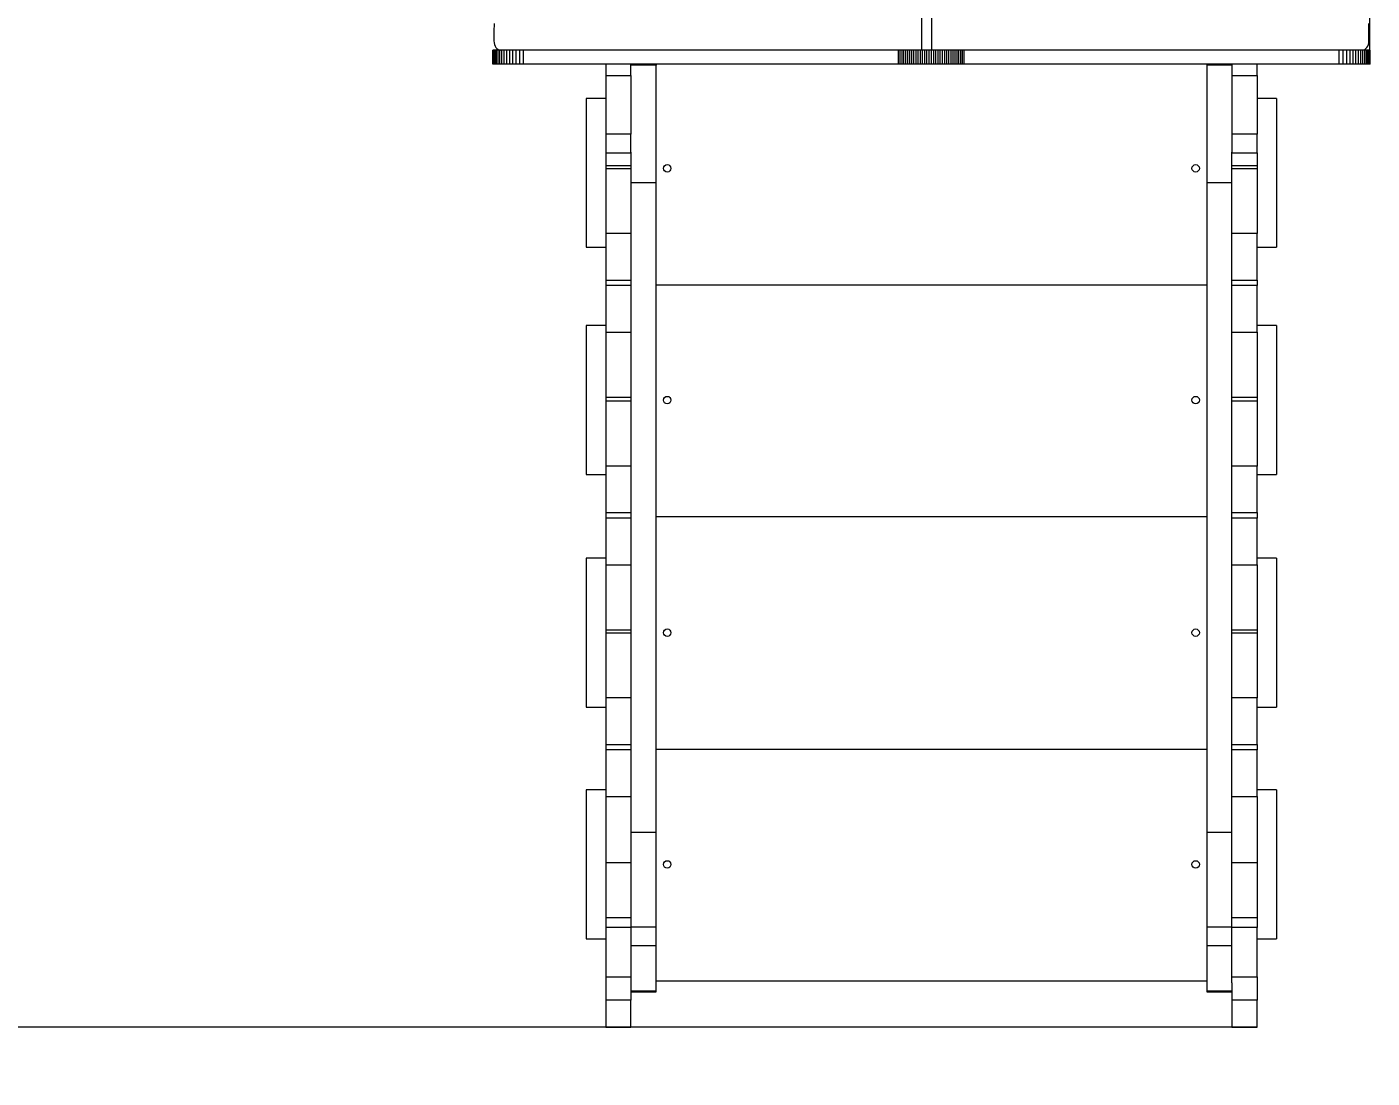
# Model space of a CAD drawing. Header units: millimetres. Extents: x -5960 to 5379, y -4374 to 3849.
# Drawn here: x -1389 to 57, y -1728 to -598 of the extents above; entities that cross this region are included whole.
import ezdxf

# ---------------------------------------------------------------- set-up
doc = ezdxf.new("R2010")
doc.units = ezdxf.units.MM
doc.layers.add('DiKom', color=7, linetype='Continuous', lineweight=0)
for name, color, linetype in [('DIKOM_ОБЪЕКТ', 7, 'Continuous'), ('DIKOM_РАЗМЕР_ЗОНА', 7, 'Continuous'), ('DIKOM_РАЗМЕР_ОБЪЕКТА', 7, 'Continuous')]:
    doc.layers.add(name, color=color, linetype=linetype)
doc.styles.add('style1', font='arial.ttf', dxfattribs={"width": 0.8})
doc.dimstyles.new('1-50', dxfattribs={"dimtxt": 300, "dimasz": 200, "dimexe": 100, "dimexo": 0, "dimgap": 100, "dimtad": 1, "dimtxsty": 'style1', "dimcen": 200, "dimclrd": 7, "dimclre": 7, "dimclrt": 7, "dimadec": 1, "dimazin": 2, "dimtfac": 1, "dimtmove": 0, "dimatfit": 2, "dimfxl": 0, "dimlwd": 25, "dimlwe": 18, "dimarcsym": 0})

# ---------------------------------------------------------------- blocks, each defined once
blk = doc.blocks.new('*D9')
at = {"layer": 'Defpoints', "color": 0, "transparency": 16777216}
for p in [(1597.3, 2348.9), (-3820.9, -1673.2), (-66.5, -1673.2)]:
    blk.add_point(p, dxfattribs=at)
at = {"layer": 'DiKom', "color": 7, "lineweight": 18, "transparency": 16777216}
for p, q in [((1597.3, 2348.9), (-3920.9, 2348.9)), ((-66.5, -1673.2), (-3920.9, -1673.2))]:
    blk.add_line(p, q, dxfattribs=at)
at = {"layer": 'DiKom', "color": 7, "lineweight": 25, "transparency": 16777216}
blk.add_line((-3820.9, 2148.9), (-3820.9, -1473.2), dxfattribs=at)
at = {"layer": 'DiKom', "color": 7, "transparency": 16777216}
for points in [[(-3854.2, 2148.9), (-3787.5, 2148.9), (-3820.9, 2348.9)], [(-3854.2, -1473.2), (-3787.5, -1473.2), (-3820.9, -1673.2)]]:
    blk.add_solid(points, dxfattribs=at)
at = {"layer": 'DiKom', "color": 7, "transparency": 16777216, "insert": (-4074, 240.9), "char_height": 300, "attachment_point": 5, "rotation": 90, "style": 'style1'}
blk.add_mtext('4050', dxfattribs=at)
blk = doc.blocks.new('*D10')
at = {"layer": 'Defpoints', "color": 0, "transparency": 16777216}
for p in [(3878.6, 405.1), (-2876.9, -459.7), (3878.6, -2693.7)]:
    blk.add_point(p, dxfattribs=at)
at = {"layer": 'DIKOM_РАЗМЕР_ОБЪЕКТА', "color": 7, "lineweight": 18, "transparency": 16777216}
for p, q in [((3878.6, 405.1), (3878.6, -2793.7)), ((-2876.9, -459.7), (-2876.9, -2793.7))]:
    blk.add_line(p, q, dxfattribs=at)
at = {"layer": 'DIKOM_РАЗМЕР_ОБЪЕКТА', "color": 7, "lineweight": 25, "transparency": 16777216}
blk.add_line((-2676.9, -2693.7), (3678.6, -2693.7), dxfattribs=at)
at = {"layer": 'DIKOM_РАЗМЕР_ОБЪЕКТА', "color": 7, "transparency": 16777216}
for points in [[(-2676.9, -2660.3), (-2676.9, -2727), (-2876.9, -2693.7)], [(3678.6, -2660.3), (3678.6, -2727), (3878.6, -2693.7)]]:
    blk.add_solid(points, dxfattribs=at)
at = {"layer": 'DIKOM_РАЗМЕР_ОБЪЕКТА', "color": 7, "transparency": 16777216, "insert": (-143, -2440.5), "char_height": 300, "attachment_point": 5, "style": 'style1'}
blk.add_mtext('6750', dxfattribs=at)
blk = doc.blocks.new('*D11')
at = {"layer": 'Defpoints', "color": 0, "transparency": 16777216}
for p in [(5378.6, -306), (-4876.9, -735), (5378.6, -4273.6)]:
    blk.add_point(p, dxfattribs=at)
at = {"layer": 'DIKOM_РАЗМЕР_ЗОНА', "color": 7, "lineweight": 18, "transparency": 16777216}
for p, q in [((5378.6, -306), (5378.6, -4373.6)), ((-4876.9, -735), (-4876.9, -4373.6))]:
    blk.add_line(p, q, dxfattribs=at)
at = {"layer": 'DIKOM_РАЗМЕР_ЗОНА', "color": 7, "lineweight": 25, "transparency": 16777216}
blk.add_line((-4676.9, -4273.6), (5178.6, -4273.6), dxfattribs=at)
at = {"layer": 'DIKOM_РАЗМЕР_ЗОНА', "color": 7, "transparency": 16777216}
for points in [[(-4676.9, -4240.2), (-4676.9, -4306.9), (-4876.9, -4273.6)], [(5178.6, -4240.2), (5178.6, -4306.9), (5378.6, -4273.6)]]:
    blk.add_solid(points, dxfattribs=at)
at = {"layer": 'DIKOM_РАЗМЕР_ЗОНА', "color": 7, "transparency": 16777216, "insert": (-171.5, -4020.4), "char_height": 300, "attachment_point": 5, "style": 'style1'}
blk.add_mtext('10250', dxfattribs=at)
blk = doc.blocks.new('*D12')
at = {"layer": 'Defpoints', "color": 0, "transparency": 16777216}
for p in [(1922, 3848.9), (-5510.2, -3173.2), (433.5, -3173.2)]:
    blk.add_point(p, dxfattribs=at)
at = {"layer": 'DIKOM_РАЗМЕР_ЗОНА', "color": 7, "lineweight": 18, "transparency": 16777216}
for p, q in [((1922, 3848.9), (-5610.2, 3848.9)), ((433.5, -3173.2), (-5610.2, -3173.2))]:
    blk.add_line(p, q, dxfattribs=at)
at = {"layer": 'DIKOM_РАЗМЕР_ЗОНА', "color": 7, "lineweight": 25, "transparency": 16777216}
blk.add_line((-5510.2, 3648.9), (-5510.2, -2973.2), dxfattribs=at)
at = {"layer": 'DIKOM_РАЗМЕР_ЗОНА', "color": 7, "transparency": 16777216}
for points in [[(-5543.5, 3648.9), (-5476.9, 3648.9), (-5510.2, 3848.9)], [(-5543.5, -2973.2), (-5476.9, -2973.2), (-5510.2, -3173.2)]]:
    blk.add_solid(points, dxfattribs=at)
at = {"layer": 'DIKOM_РАЗМЕР_ЗОНА', "color": 7, "transparency": 16777216, "insert": (-5763.4, 142.4), "char_height": 300, "attachment_point": 5, "rotation": 90, "style": 'style1'}
blk.add_mtext('7050', dxfattribs=at)

msp = doc.modelspace()

# ---------------------------------------------------------------- linework, layer by layer
at = {"layer": 'DIKOM_ОБЪЕКТ', "color": 7, "linetype": 'Continuous', "lineweight": 15}
for p, q in [((-427.115, -173.222), (-427.115, -623.222)), ((-416.509, -173.222), (-416.509, -623.222)), ((54.491, -573.222), (54.491, -623.222)), ((-886.735, -603.222), (-886.735, -613.222)), ((53.717, -613.222), (53.717, -603.222)), ((-887.958, -638.222), (-887.958, -623.222)), ((-887.78, -623.222), (-887.958, -623.222)), ((-887.78, -638.222), (-887.78, -623.222)), ((-887.294, -623.222), (-887.78, -623.222)), ((-887.294, -638.222), (-887.294, -623.222)), ((-886.505, -623.222), (-887.294, -623.222)), ((-886.505, -638.222), (-886.505, -623.222)), ((-885.416, -623.222), (-886.505, -623.222)), ((-885.416, -638.222), (-885.416, -623.222)), ((-884.032, -623.222), (-885.416, -623.222)), ((-884.032, -638.222), (-884.032, -623.222)), ((-882.357, -623.222), (-884.032, -623.222)), ((-882.357, -638.222), (-882.357, -623.222)), ((-880.396, -623.222), (-882.357, -623.222)), ((-880.396, -638.222), (-880.396, -623.222)), ((-878.152, -623.222), (-880.396, -623.222)), ((-878.152, -638.222), (-878.152, -623.222)), ((-875.631, -623.222), (-878.152, -623.222)), ((-875.631, -638.222), (-875.631, -623.222)), ((-872.837, -623.222), (-875.631, -623.222)), ((-872.837, -638.222), (-872.837, -623.222)), ((-869.773, -623.222), (-872.837, -623.222)), ((-869.773, -638.222), (-869.773, -623.222)), ((-866.445, -623.222), (-869.773, -623.222)), ((-866.445, -638.222), (-866.445, -623.222)), ((-862.856, -623.222), (-866.445, -623.222)), ((-862.856, -638.222), (-862.856, -623.222)), ((-859.011, -623.222), (-862.856, -623.222)), ((-859.011, -638.222), (-859.011, -623.222)), ((-854.915, -623.222), (-859.011, -623.222)), ((-854.915, -638.222), (-854.915, -623.222)), ((-451.864, -623.222), (-854.915, -623.222)), ((-451.864, -638.222), (-451.864, -623.222)), ((-450, -623.222), (-451.864, -623.222)), ((-450, -638.222), (-450, -623.222)), ((-448.069, -623.222), (-450, -623.222)), ((-448.069, -638.222), (-448.069, -623.222)), ((-446.076, -623.222), (-448.069, -623.222)), ((-446.076, -638.222), (-446.076, -623.222)), ((-444.025, -623.222), (-446.076, -623.222)), ((-444.025, -638.222), (-444.025, -623.222)), ((-441.92, -623.222), (-444.025, -623.222)), ((-441.92, -638.222), (-441.92, -623.222)), ((-439.766, -623.222), (-441.92, -623.222)), ((-439.766, -638.222), (-439.766, -623.222)), ((-437.567, -623.222), (-439.766, -623.222)), ((-437.567, -638.222), (-437.567, -623.222)), ((-435.329, -623.222), (-437.567, -623.222)), ((-435.329, -638.222), (-435.329, -623.222)), ((-433.054, -623.222), (-435.329, -623.222)), ((-433.054, -638.222), (-433.054, -623.222)), ((-430.749, -623.222), (-433.054, -623.222)), ((-430.749, -638.222), (-430.749, -623.222)), ((-428.416, -623.222), (-430.749, -623.222)), ((-428.416, -638.222), (-428.416, -623.222)), ((-426.062, -623.222), (-428.416, -623.222)), ((-426.062, -638.222), (-426.062, -623.222)), ((-423.689, -623.222), (-426.062, -623.222)), ((-423.689, -638.222), (-423.689, -623.222)), ((-421.303, -623.222), (-423.689, -623.222)), ((-421.303, -638.222), (-421.303, -623.222)), ((-418.908, -623.222), (-421.303, -623.222)), ((-418.908, -638.222), (-418.908, -623.222)), ((-416.509, -623.222), (-418.908, -623.222)), ((-416.509, -638.222), (-416.509, -623.222)), ((-414.109, -623.222), (-416.509, -623.222)), ((-414.109, -638.222), (-414.109, -623.222)), ((-411.714, -623.222), (-414.109, -623.222)), ((-411.714, -638.222), (-411.714, -623.222)), ((-409.328, -623.222), (-411.714, -623.222)), ((-409.328, -638.222), (-409.328, -623.222)), ((-406.956, -623.222), (-409.328, -623.222)), ((-406.956, -638.222), (-406.956, -623.222)), ((-404.601, -623.222), (-406.956, -623.222)), ((-404.601, -638.222), (-404.601, -623.222)), ((-402.269, -623.222), (-404.601, -623.222)), ((-402.269, -638.222), (-402.269, -623.222)), ((-399.963, -623.222), (-402.269, -623.222)), ((-399.963, -638.222), (-399.963, -623.222)), ((-397.689, -623.222), (-399.963, -623.222)), ((-397.689, -638.222), (-397.689, -623.222)), ((-395.45, -623.222), (-397.689, -623.222)), ((-395.45, -638.222), (-395.45, -623.222)), ((-393.251, -623.222), (-395.45, -623.222)), ((-393.251, -638.222), (-393.251, -623.222)), ((-391.097, -623.222), (-393.251, -623.222)), ((-391.097, -638.222), (-391.097, -623.222)), ((-388.993, -623.222), (-391.097, -623.222)), ((-388.993, -638.222), (-388.993, -623.222)), ((-386.941, -623.222), (-388.993, -623.222)), ((-386.941, -638.222), (-386.941, -623.222)), ((-384.948, -623.222), (-386.941, -623.222)), ((-384.948, -638.222), (-384.948, -623.222)), ((-383.017, -623.222), (-384.948, -623.222)), ((-383.017, -638.222), (-383.017, -623.222)), ((-381.153, -623.222), (-383.017, -623.222)), ((-381.153, -638.222), (-381.153, -623.222)), ((21.897, -623.222), (-381.153, -623.222)), ((21.897, -638.222), (21.897, -623.222)), ((25.994, -623.222), (21.897, -623.222)), ((25.994, -638.222), (25.994, -623.222)), ((29.839, -623.222), (25.994, -623.222)), ((29.839, -638.222), (29.839, -623.222)), ((33.428, -623.222), (29.839, -623.222)), ((33.428, -638.222), (33.428, -623.222)), ((36.756, -623.222), (33.428, -623.222)), ((36.756, -638.222), (36.756, -623.222)), ((39.819, -623.222), (36.756, -623.222)), ((39.819, -638.222), (39.819, -623.222)), ((42.614, -623.222), (39.819, -623.222)), ((42.614, -638.222), (42.614, -623.222)), ((45.135, -623.222), (42.614, -623.222)), ((45.135, -638.222), (45.135, -623.222)), ((47.378, -623.222), (45.135, -623.222)), ((47.378, -638.222), (47.378, -623.222)), ((49.339, -623.222), (47.378, -623.222)), ((49.339, -638.222), (49.339, -623.222)), ((51.014, -623.222), (49.339, -623.222)), ((51.014, -638.222), (51.014, -623.222)), ((52.398, -623.222), (51.014, -623.222)), ((52.398, -638.222), (52.398, -623.222)), ((53.487, -623.222), (52.398, -623.222)), ((53.487, -638.222), (53.487, -623.222)), ((54.277, -623.222), (53.487, -623.222)), ((54.277, -638.222), (54.277, -623.222)), ((54.763, -623.222), (54.277, -623.222)), ((54.763, -638.222), (54.763, -623.222)), ((54.941, -623.222), (54.763, -623.222)), ((54.941, -638.222), (54.941, -623.222)), ((-887.78, -638.222), (-887.958, -638.222)), ((-887.294, -638.222), (-887.78, -638.222)), ((-886.505, -638.222), (-887.294, -638.222)), ((-885.416, -638.222), (-886.505, -638.222)), ((-884.032, -638.222), (-885.416, -638.222)), ((-882.357, -638.222), (-884.032, -638.222)), ((-880.396, -638.222), (-882.357, -638.222)), ((-878.152, -638.222), (-880.396, -638.222)), ((-875.631, -638.222), (-878.152, -638.222)), ((-872.837, -638.222), (-875.631, -638.222)), ((-869.773, -638.222), (-872.837, -638.222)), ((-866.445, -638.222), (-869.773, -638.222)), ((-862.856, -638.222), (-866.445, -638.222)), ((-859.011, -638.222), (-862.856, -638.222)), ((-854.915, -638.222), (-859.011, -638.222)), ((-451.864, -638.222), (-854.915, -638.222)), ((-766.509, -638.222), (-766.509, -650.4)), ((-766.509, -650.4), (-739.509, -650.4)), ((-766.509, -650.4), (-766.509, -713.504)), ((-739.509, -650.4), (-739.509, -638.222)), ((-712.509, -639.242), (-739.509, -639.242)), ((-739.509, -650.4), (-739.509, -713.504)), ((-712.509, -638.222), (-712.509, -639.242)), ((-712.509, -765.767), (-712.509, -639.242)), ((-606.296, -638.322), (-606.296, -638.222)), ((-606.281, -638.322), (-606.296, -638.322)), ((-606.281, -638.322), (-606.281, -638.222)), ((-606.236, -638.322), (-606.281, -638.322)), ((-606.236, -638.322), (-606.236, -638.222)), ((-606.161, -638.322), (-606.236, -638.322)), ((-606.161, -638.322), (-606.161, -638.222)), ((-606.055, -638.322), (-606.161, -638.322)), ((-606.055, -638.322), (-606.055, -638.222)), ((-605.918, -638.322), (-606.055, -638.322)), ((-605.918, -638.322), (-605.918, -638.222)), ((-605.751, -638.322), (-605.918, -638.322)), ((-605.751, -638.322), (-605.751, -638.222)), ((-605.553, -638.322), (-605.751, -638.322)), ((-605.553, -638.322), (-605.553, -638.222)), ((-605.325, -638.322), (-605.553, -638.322)), ((-605.325, -638.322), (-605.325, -638.222)), ((-605.068, -638.322), (-605.325, -638.322)), ((-605.068, -638.322), (-605.068, -638.222)), ((-604.78, -638.322), (-605.068, -638.322)), ((-604.78, -638.322), (-604.78, -638.222)), ((-604.463, -638.322), (-604.78, -638.322)), ((-604.463, -638.322), (-604.463, -638.222)), ((-604.115, -638.322), (-604.463, -638.322)), ((-604.115, -638.322), (-604.115, -638.222)), ((-603.738, -638.322), (-604.115, -638.322)), ((-603.738, -638.322), (-603.738, -638.222)), ((-603.331, -638.322), (-603.738, -638.322)), ((-603.331, -638.322), (-603.331, -638.222)), ((-602.895, -638.322), (-603.331, -638.322)), ((-602.895, -638.322), (-602.895, -638.222)), ((-602.429, -638.322), (-602.895, -638.322)), ((-602.429, -638.322), (-602.429, -638.222)), ((-601.934, -638.322), (-602.429, -638.322)), ((-601.934, -638.322), (-601.934, -638.222)), ((-601.41, -638.322), (-601.934, -638.322)), ((-601.41, -638.322), (-601.41, -638.222)), ((-600.857, -638.322), (-601.41, -638.322)), ((-600.857, -638.322), (-600.857, -638.222)), ((-600.275, -638.322), (-600.857, -638.322)), ((-600.275, -638.322), (-600.275, -638.222)), ((-599.663, -638.322), (-600.275, -638.322)), ((-599.663, -638.322), (-599.663, -638.222)), ((-599.024, -638.322), (-599.663, -638.322)), ((-599.024, -638.322), (-599.024, -638.222)), ((-598.355, -638.322), (-599.024, -638.322)), ((-598.355, -638.322), (-598.355, -638.222)), ((-596.932, -638.322), (-598.355, -638.322)), ((-596.932, -638.322), (-596.932, -638.222)), ((-595.395, -638.322), (-596.932, -638.322)), ((-595.395, -638.322), (-595.395, -638.222)), ((-593.745, -638.322), (-595.395, -638.322)), ((-593.745, -638.322), (-593.745, -638.222)), ((-591.983, -638.322), (-593.745, -638.322)), ((-591.983, -638.322), (-591.983, -638.222)), ((-590.11, -638.322), (-591.983, -638.322)), ((-590.11, -638.322), (-590.11, -638.222)), ((-588.126, -638.322), (-590.11, -638.322)), ((-588.126, -638.322), (-588.126, -638.222)), ((-586.033, -638.322), (-588.126, -638.322)), ((-586.033, -638.322), (-586.033, -638.222)), ((-583.831, -638.322), (-586.033, -638.322)), ((-583.831, -638.322), (-583.831, -638.222)), ((-499.998, -638.322), (-583.831, -638.322)), ((-499.998, -638.322), (-499.998, -638.222)), ((-499.136, -638.322), (-499.998, -638.322)), ((-499.136, -638.322), (-499.136, -638.222)), ((-498.265, -638.322), (-499.136, -638.322)), ((-498.265, -638.322), (-498.265, -638.222)), ((-496.502, -638.322), (-498.265, -638.322)), ((-496.502, -638.322), (-496.502, -638.222)), ((-494.724, -638.322), (-496.502, -638.322)), ((-494.724, -638.322), (-494.724, -638.222)), ((-492.942, -638.322), (-494.724, -638.322)), ((-492.942, -638.322), (-492.942, -638.222)), ((-491.169, -638.322), (-492.942, -638.322)), ((-491.169, -638.322), (-491.169, -638.222)), ((-489.416, -638.322), (-491.169, -638.322)), ((-489.416, -638.322), (-489.416, -638.222)), ((-487.695, -638.322), (-489.416, -638.322)), ((-487.695, -638.322), (-487.695, -638.222)), ((-486.02, -638.322), (-487.695, -638.322)), ((-486.02, -638.322), (-486.02, -638.222)), ((-484.403, -638.322), (-486.02, -638.322)), ((-484.403, -638.322), (-484.403, -638.222)), ((-482.855, -638.322), (-484.403, -638.322)), ((-482.855, -638.322), (-482.855, -638.222)), ((-481.389, -638.322), (-482.855, -638.322)), ((-481.389, -638.322), (-481.389, -638.222)), ((-480.017, -638.322), (-481.389, -638.322)), ((-480.017, -638.322), (-480.017, -638.222)), ((-478.751, -638.322), (-480.017, -638.322)), ((-478.751, -638.322), (-478.751, -638.222)), ((-477.605, -638.322), (-478.751, -638.322)), ((-477.605, -638.322), (-477.605, -638.222)), ((-476.589, -638.322), (-477.605, -638.322)), ((-476.589, -638.322), (-476.589, -638.222)), ((-476.134, -638.322), (-476.589, -638.322)), ((-476.134, -638.322), (-476.134, -638.222)), ((-475.716, -638.322), (-476.134, -638.322)), ((-475.716, -638.322), (-475.716, -638.222)), ((-436.773, -638.322), (-475.716, -638.322)), ((-450, -638.222), (-451.864, -638.222)), ((-448.069, -638.222), (-450, -638.222)), ((-446.076, -638.222), (-448.069, -638.222)), ((-444.025, -638.222), (-446.076, -638.222)), ((-441.92, -638.222), (-444.025, -638.222)), ((-439.766, -638.222), (-441.92, -638.222)), ((-437.567, -638.222), (-439.766, -638.222)), ((-435.329, -638.222), (-437.567, -638.222)), ((-436.773, -638.322), (-436.773, -638.222)), ((-435.705, -638.322), (-436.773, -638.322)), ((-435.705, -638.322), (-435.705, -638.222)), ((-434.598, -638.322), (-435.705, -638.322)), ((-433.054, -638.222), (-435.329, -638.222)), ((-434.598, -638.322), (-434.598, -638.222)), ((-433.455, -638.322), (-434.598, -638.322)), ((-433.455, -638.322), (-433.455, -638.222)), ((-432.28, -638.322), (-433.455, -638.322)), ((-430.749, -638.222), (-433.054, -638.222)), ((-432.28, -638.322), (-432.28, -638.222)), ((-431.073, -638.322), (-432.28, -638.322)), ((-431.073, -638.322), (-431.073, -638.222)), ((-429.839, -638.322), (-431.073, -638.322)), ((-428.416, -638.222), (-430.749, -638.222)), ((-429.839, -638.322), (-429.839, -638.222)), ((-428.579, -638.322), (-429.839, -638.322)), ((-428.579, -638.322), (-428.579, -638.222)), ((-427.295, -638.322), (-428.579, -638.322)), ((-426.062, -638.222), (-428.416, -638.222)), ((-427.295, -638.322), (-427.295, -638.222)), ((-426.646, -638.322), (-427.295, -638.322)), ((-426.646, -638.322), (-426.646, -638.222)), ((-425.992, -638.322), (-426.646, -638.322)), ((-423.689, -638.222), (-426.062, -638.222)), ((-425.992, -638.322), (-425.992, -638.222)), ((-425.334, -638.322), (-425.992, -638.322)), ((-425.334, -638.322), (-425.334, -638.222)), ((-424.67, -638.322), (-425.334, -638.322)), ((-424.67, -638.322), (-424.67, -638.222)), ((-424.004, -638.322), (-424.67, -638.322)), ((-424.004, -638.322), (-424.004, -638.222)), ((-423.334, -638.322), (-424.004, -638.322)), ((-421.303, -638.222), (-423.689, -638.222)), ((-423.334, -638.322), (-423.334, -638.222)), ((-422.66, -638.322), (-423.334, -638.322)), ((-422.66, -638.322), (-422.66, -638.222)), ((-421.984, -638.322), (-422.66, -638.322)), ((-421.984, -638.322), (-421.984, -638.222)), ((-421.305, -638.322), (-421.984, -638.322)), ((-421.305, -638.322), (-421.305, -638.222)), ((-420.624, -638.322), (-421.305, -638.322)), ((-418.908, -638.222), (-421.303, -638.222)), ((-420.624, -638.322), (-420.624, -638.222)), ((-419.942, -638.322), (-420.624, -638.322)), ((-419.942, -638.322), (-419.942, -638.222)), ((-419.257, -638.322), (-419.942, -638.322)), ((-419.257, -638.322), (-419.257, -638.222)), ((-418.571, -638.322), (-419.257, -638.322)), ((-416.509, -638.222), (-418.908, -638.222)), ((-418.571, -638.322), (-418.571, -638.222)), ((-417.884, -638.322), (-418.571, -638.322)), ((-417.884, -638.322), (-417.884, -638.222)), ((-417.197, -638.322), (-417.884, -638.322)), ((-417.197, -638.322), (-417.197, -638.222)), ((-416.509, -638.322), (-417.197, -638.322)), ((-414.109, -638.222), (-416.509, -638.222)), ((-416.509, -638.322), (-416.509, -638.222)), ((-415.822, -638.322), (-416.509, -638.322)), ((-415.822, -638.322), (-415.822, -638.222)), ((-415.134, -638.322), (-415.822, -638.322)), ((-415.134, -638.322), (-415.134, -638.222)), ((-414.447, -638.322), (-415.134, -638.322)), ((-414.447, -638.322), (-414.447, -638.222)), ((-413.761, -638.322), (-414.447, -638.322)), ((-411.714, -638.222), (-414.109, -638.222)), ((-413.761, -638.322), (-413.761, -638.222)), ((-413.077, -638.322), (-413.761, -638.322)), ((-413.077, -638.322), (-413.077, -638.222)), ((-412.394, -638.322), (-413.077, -638.322)), ((-412.394, -638.322), (-412.394, -638.222)), ((-411.713, -638.322), (-412.394, -638.322)), ((-409.328, -638.222), (-411.714, -638.222)), ((-411.713, -638.322), (-411.713, -638.222)), ((-411.034, -638.322), (-411.713, -638.322)), ((-411.034, -638.322), (-411.034, -638.222)), ((-410.358, -638.322), (-411.034, -638.322)), ((-410.358, -638.322), (-410.358, -638.222)), ((-409.684, -638.322), (-410.358, -638.322)), ((-409.684, -638.322), (-409.684, -638.222)), ((-409.014, -638.322), (-409.684, -638.322)), ((-406.956, -638.222), (-409.328, -638.222)), ((-409.014, -638.322), (-409.014, -638.222)), ((-408.348, -638.322), (-409.014, -638.322)), ((-408.348, -638.322), (-408.348, -638.222)), ((-407.685, -638.322), (-408.348, -638.322)), ((-407.685, -638.322), (-407.685, -638.222)), ((-407.026, -638.322), (-407.685, -638.322)), ((-407.026, -638.322), (-407.026, -638.222)), ((-406.372, -638.322), (-407.026, -638.322)), ((-404.601, -638.222), (-406.956, -638.222)), ((-406.372, -638.322), (-406.372, -638.222)), ((-405.723, -638.322), (-406.372, -638.322)), ((-405.723, -638.322), (-405.723, -638.222)), ((-404.44, -638.322), (-405.723, -638.322)), ((-402.269, -638.222), (-404.601, -638.222)), ((-404.44, -638.322), (-404.44, -638.222)), ((-403.18, -638.322), (-404.44, -638.322)), ((-403.18, -638.322), (-403.18, -638.222)), ((-401.945, -638.322), (-403.18, -638.322)), ((-399.963, -638.222), (-402.269, -638.222)), ((-401.945, -638.322), (-401.945, -638.222)), ((-400.739, -638.322), (-401.945, -638.322)), ((-400.739, -638.322), (-400.739, -638.222)), ((-399.563, -638.322), (-400.739, -638.322)), ((-397.689, -638.222), (-399.963, -638.222)), ((-399.563, -638.322), (-399.563, -638.222)), ((-398.42, -638.322), (-399.563, -638.322)), ((-398.42, -638.322), (-398.42, -638.222)), ((-397.314, -638.322), (-398.42, -638.322)), ((-395.45, -638.222), (-397.689, -638.222)), ((-397.314, -638.322), (-397.314, -638.222)), ((-396.245, -638.322), (-397.314, -638.322)), ((-396.245, -638.322), (-396.245, -638.222)), ((-357.302, -638.322), (-396.245, -638.322)), ((-393.251, -638.222), (-395.45, -638.222)), ((-391.097, -638.222), (-393.251, -638.222)), ((-388.993, -638.222), (-391.097, -638.222)), ((-386.941, -638.222), (-388.993, -638.222)), ((-384.948, -638.222), (-386.941, -638.222)), ((-383.017, -638.222), (-384.948, -638.222)), ((-381.153, -638.222), (-383.017, -638.222)), ((21.897, -638.222), (-381.153, -638.222)), ((-357.302, -638.322), (-357.302, -638.222)), ((-356.884, -638.322), (-357.302, -638.322)), ((-356.884, -638.322), (-356.884, -638.222)), ((-356.429, -638.322), (-356.884, -638.322)), ((-356.429, -638.322), (-356.429, -638.222)), ((-355.413, -638.322), (-356.429, -638.322)), ((-355.413, -638.322), (-355.413, -638.222)), ((-354.266, -638.322), (-355.413, -638.322)), ((-354.266, -638.322), (-354.266, -638.222)), ((-353.001, -638.322), (-354.266, -638.322)), ((-353.001, -638.322), (-353.001, -638.222)), ((-351.629, -638.322), (-353.001, -638.322)), ((-351.629, -638.322), (-351.629, -638.222)), ((-350.163, -638.322), (-351.629, -638.322)), ((-350.163, -638.322), (-350.163, -638.222)), ((-348.615, -638.322), (-350.163, -638.322)), ((-348.615, -638.322), (-348.615, -638.222)), ((-346.998, -638.322), (-348.615, -638.322)), ((-346.998, -638.322), (-346.998, -638.222)), ((-345.323, -638.322), (-346.998, -638.322)), ((-345.323, -638.322), (-345.323, -638.222)), ((-343.603, -638.322), (-345.323, -638.322)), ((-343.603, -638.322), (-343.603, -638.222)), ((-341.849, -638.322), (-343.603, -638.322)), ((-341.849, -638.322), (-341.849, -638.222)), ((-340.076, -638.322), (-341.849, -638.322)), ((-340.076, -638.322), (-340.076, -638.222)), ((-338.294, -638.322), (-340.076, -638.322)), ((-338.294, -638.322), (-338.294, -638.222)), ((-336.515, -638.322), (-338.294, -638.322)), ((-336.515, -638.322), (-336.515, -638.222)), ((-334.753, -638.322), (-336.515, -638.322)), ((-334.753, -638.322), (-334.753, -638.222)), ((-333.882, -638.322), (-334.753, -638.322)), ((-333.882, -638.322), (-333.882, -638.222)), ((-333.02, -638.322), (-333.882, -638.322)), ((-333.02, -638.322), (-333.02, -638.222)), ((-249.187, -638.322), (-333.02, -638.322)), ((-249.187, -638.322), (-249.187, -638.222)), ((-246.985, -638.322), (-249.187, -638.322)), ((-246.985, -638.322), (-246.985, -638.222)), ((-244.892, -638.322), (-246.985, -638.322)), ((-244.892, -638.322), (-244.892, -638.222)), ((-242.908, -638.322), (-244.892, -638.322)), ((-242.908, -638.322), (-242.908, -638.222)), ((-241.035, -638.322), (-242.908, -638.322)), ((-241.035, -638.322), (-241.035, -638.222)), ((-239.273, -638.322), (-241.035, -638.322)), ((-239.273, -638.322), (-239.273, -638.222)), ((-237.623, -638.322), (-239.273, -638.322)), ((-237.623, -638.322), (-237.623, -638.222)), ((-236.086, -638.322), (-237.623, -638.322)), ((-236.086, -638.322), (-236.086, -638.222)), ((-234.663, -638.322), (-236.086, -638.322)), ((-234.663, -638.322), (-234.663, -638.222)), ((-233.995, -638.322), (-234.663, -638.322)), ((-233.995, -638.322), (-233.995, -638.222)), ((-233.355, -638.322), (-233.995, -638.322)), ((-233.355, -638.322), (-233.355, -638.222)), ((-232.743, -638.322), (-233.355, -638.322)), ((-232.743, -638.322), (-232.743, -638.222)), ((-232.161, -638.322), (-232.743, -638.322)), ((-232.161, -638.322), (-232.161, -638.222)), ((-231.608, -638.322), (-232.161, -638.322)), ((-231.608, -638.322), (-231.608, -638.222)), ((-231.084, -638.322), (-231.608, -638.322)), ((-231.084, -638.322), (-231.084, -638.222)), ((-230.589, -638.322), (-231.084, -638.322)), ((-230.589, -638.322), (-230.589, -638.222)), ((-230.123, -638.322), (-230.589, -638.322)), ((-230.123, -638.322), (-230.123, -638.222)), ((-229.687, -638.322), (-230.123, -638.322)), ((-229.687, -638.322), (-229.687, -638.222)), ((-229.28, -638.322), (-229.687, -638.322)), ((-229.28, -638.322), (-229.28, -638.222)), ((-228.903, -638.322), (-229.28, -638.322)), ((-228.903, -638.322), (-228.903, -638.222)), ((-228.556, -638.322), (-228.903, -638.322)), ((-228.556, -638.322), (-228.556, -638.222)), ((-228.238, -638.322), (-228.556, -638.322)), ((-228.238, -638.322), (-228.238, -638.222)), ((-227.95, -638.322), (-228.238, -638.322)), ((-227.95, -638.322), (-227.95, -638.222)), ((-227.692, -638.322), (-227.95, -638.322)), ((-227.692, -638.322), (-227.692, -638.222)), ((-227.465, -638.322), (-227.692, -638.322)), ((-227.465, -638.322), (-227.465, -638.222)), ((-227.268, -638.322), (-227.465, -638.322)), ((-227.268, -638.322), (-227.268, -638.222)), ((-227.1, -638.322), (-227.268, -638.322)), ((-227.1, -638.322), (-227.1, -638.222)), ((-226.964, -638.322), (-227.1, -638.322)), ((-226.964, -638.322), (-226.964, -638.222)), ((-226.857, -638.322), (-226.964, -638.322)), ((-226.857, -638.322), (-226.857, -638.222)), ((-226.782, -638.322), (-226.857, -638.322)), ((-226.782, -638.322), (-226.782, -638.222)), ((-226.737, -638.322), (-226.782, -638.322)), ((-226.737, -638.322), (-226.737, -638.222)), ((-226.722, -638.322), (-226.737, -638.322)), ((-226.722, -638.322), (-226.722, -638.222)), ((-120.509, -638.222), (-120.509, -639.242)), ((-93.509, -639.242), (-120.509, -639.242)), ((-120.509, -639.242), (-120.509, -765.767)), ((-93.509, -638.222), (-93.509, -650.4)), ((-93.509, -650.4), (-66.509, -650.4)), ((-93.509, -650.4), (-93.509, -713.504)), ((-66.509, -650.4), (-66.509, -638.222)), ((-66.509, -650.4), (-66.509, -713.504)), ((25.994, -638.222), (21.897, -638.222)), ((29.839, -638.222), (25.994, -638.222)), ((33.428, -638.222), (29.839, -638.222)), ((36.756, -638.222), (33.428, -638.222)), ((39.819, -638.222), (36.756, -638.222)), ((42.614, -638.222), (39.819, -638.222)), ((45.135, -638.222), (42.614, -638.222)), ((47.378, -638.222), (45.135, -638.222)), ((49.339, -638.222), (47.378, -638.222)), ((51.014, -638.222), (49.339, -638.222)), ((52.398, -638.222), (51.014, -638.222)), ((53.487, -638.222), (52.398, -638.222)), ((54.277, -638.222), (53.487, -638.222)), ((54.763, -638.222), (54.277, -638.222)), ((54.941, -638.222), (54.763, -638.222)), ((-766.509, -675.001), (-787.509, -675.001)), ((-787.509, -675.001), (-787.509, -835.001)), ((-45.509, -675.001), (-66.509, -675.001)), ((-45.509, -675.001), (-45.509, -835.001)), ((-739.509, -713.504), (-766.509, -713.504)), ((-766.509, -713.504), (-766.509, -733.68)), ((-739.509, -732.886), (-739.509, -713.504)), ((-66.509, -713.504), (-93.509, -713.504)), ((-93.509, -713.504), (-93.509, -732.886)), ((-66.509, -733.68), (-66.509, -713.504)), ((-766.509, -733.68), (-739.509, -733.68)), ((-766.509, -733.68), (-766.509, -747.222)), ((-739.509, -732.886), (-739.509, -765.767)), ((-93.509, -765.767), (-93.509, -732.886)), ((-93.509, -733.68), (-66.509, -733.68)), ((-66.509, -733.68), (-66.509, -747.222)), ((-766.509, -747.222), (-739.509, -747.222)), ((-766.509, -747.222), (-766.509, -750.222)), ((-766.509, -750.222), (-739.509, -750.222)), ((-766.509, -750.222), (-766.509, -820.222)), ((-93.509, -747.222), (-66.509, -747.222)), ((-93.509, -750.222), (-66.509, -750.222)), ((-66.509, -747.222), (-66.509, -750.222)), ((-66.509, -750.222), (-66.509, -820.222)), ((-712.509, -765.767), (-739.509, -765.767)), ((-739.509, -765.767), (-739.509, -1463.812)), ((-712.509, -1463.812), (-712.509, -765.767)), ((-93.509, -765.767), (-120.509, -765.767)), ((-120.509, -765.767), (-120.509, -1463.812)), ((-93.509, -1463.812), (-93.509, -765.767)), ((-739.509, -820.222), (-766.509, -820.222)), ((-766.509, -820.222), (-766.509, -870.222)), ((-66.509, -820.222), (-93.509, -820.222)), ((-66.509, -870.222), (-66.509, -820.222)), ((-787.509, -835.001), (-766.509, -835.001)), ((-66.509, -835.001), (-45.509, -835.001)), ((-766.509, -870.222), (-739.509, -870.222)), ((-766.509, -870.222), (-766.509, -876.222)), ((-739.509, -876.222), (-766.509, -876.222)), ((-766.509, -876.222), (-766.509, -926.222)), ((-712.509, -875.222), (-120.509, -875.222)), ((-93.509, -870.222), (-66.509, -870.222)), ((-66.509, -876.222), (-93.509, -876.222)), ((-66.509, -870.222), (-66.509, -876.222)), ((-66.509, -926.222), (-66.509, -876.222)), ((-766.509, -919.222), (-787.509, -919.222)), ((-787.509, -919.222), (-787.509, -1079.222)), ((-45.509, -919.222), (-66.509, -919.222)), ((-45.509, -919.222), (-45.509, -1079.222)), ((-766.509, -926.222), (-739.509, -926.222)), ((-766.509, -926.222), (-766.509, -996.222)), ((-93.509, -926.222), (-66.509, -926.222)), ((-66.509, -926.222), (-66.509, -996.222)), ((-766.509, -996.222), (-739.509, -996.222)), ((-766.509, -996.222), (-766.509, -1000.222)), ((-93.509, -996.222), (-66.509, -996.222)), ((-66.509, -996.222), (-66.509, -1000.222)), ((-766.509, -1000.222), (-739.509, -1000.222)), ((-766.509, -1000.222), (-766.509, -1070.222)), ((-93.509, -1000.222), (-66.509, -1000.222)), ((-66.509, -1000.222), (-66.509, -1070.222)), ((-787.509, -1079.222), (-766.509, -1079.222)), ((-739.509, -1070.222), (-766.509, -1070.222)), ((-766.509, -1070.222), (-766.509, -1120.222)), ((-66.509, -1070.222), (-93.509, -1070.222)), ((-66.509, -1120.222), (-66.509, -1070.222)), ((-66.509, -1079.222), (-45.509, -1079.222)), ((-766.509, -1120.222), (-739.509, -1120.222)), ((-766.509, -1120.222), (-766.509, -1126.222)), ((-739.509, -1126.222), (-766.509, -1126.222)), ((-766.509, -1126.222), (-766.509, -1176.222)), ((-712.509, -1124.222), (-120.509, -1124.222)), ((-93.509, -1120.222), (-66.509, -1120.222)), ((-66.509, -1126.222), (-93.509, -1126.222)), ((-66.509, -1120.222), (-66.509, -1126.222)), ((-66.509, -1176.222), (-66.509, -1126.222)), ((-766.509, -1169.222), (-787.509, -1169.222)), ((-787.509, -1169.222), (-787.509, -1329.222)), ((-45.509, -1169.222), (-66.509, -1169.222)), ((-45.509, -1169.222), (-45.509, -1329.222)), ((-766.509, -1176.222), (-739.509, -1176.222)), ((-766.509, -1176.222), (-766.509, -1246.222)), ((-93.509, -1176.222), (-66.509, -1176.222)), ((-66.509, -1176.222), (-66.509, -1246.222)), ((-766.509, -1246.222), (-739.509, -1246.222)), ((-766.509, -1246.222), (-766.509, -1249.222)), ((-766.509, -1249.222), (-739.509, -1249.222)), ((-766.509, -1249.222), (-766.509, -1319.222)), ((-93.509, -1246.222), (-66.509, -1246.222)), ((-93.509, -1249.222), (-66.509, -1249.222)), ((-66.509, -1246.222), (-66.509, -1249.222)), ((-66.509, -1249.222), (-66.509, -1319.222)), ((-787.509, -1329.222), (-766.509, -1329.222)), ((-739.509, -1319.222), (-766.509, -1319.222)), ((-766.509, -1319.222), (-766.509, -1369.222)), ((-66.509, -1319.222), (-93.509, -1319.222)), ((-66.509, -1369.222), (-66.509, -1319.222)), ((-66.509, -1329.222), (-45.509, -1329.222)), ((-766.509, -1369.222), (-739.509, -1369.222)), ((-766.509, -1369.222), (-766.509, -1375.222)), ((-93.509, -1369.222), (-66.509, -1369.222)), ((-66.509, -1369.222), (-66.509, -1375.222)), ((-739.509, -1375.222), (-766.509, -1375.222)), ((-766.509, -1375.222), (-766.509, -1425.222)), ((-712.509, -1374.222), (-120.509, -1374.222)), ((-66.509, -1375.222), (-93.509, -1375.222)), ((-66.509, -1425.222), (-66.509, -1375.222)), ((-766.509, -1418.222), (-787.509, -1418.222)), ((-787.509, -1418.222), (-787.509, -1578.222)), ((-766.509, -1425.222), (-739.509, -1425.222)), ((-766.509, -1425.222), (-766.509, -1496.271)), ((-93.509, -1425.222), (-66.509, -1425.222)), ((-45.509, -1418.222), (-66.509, -1418.222)), ((-66.509, -1425.222), (-66.509, -1496.271)), ((-45.509, -1418.222), (-45.509, -1578.222)), ((-712.509, -1463.812), (-739.509, -1463.812)), ((-739.509, -1463.812), (-739.509, -1565.681)), ((-712.509, -1565.681), (-712.509, -1463.812)), ((-93.509, -1463.812), (-120.509, -1463.812)), ((-120.509, -1463.812), (-120.509, -1565.681)), ((-93.509, -1565.681), (-93.509, -1463.812)), ((-766.509, -1496.271), (-739.509, -1496.271)), ((-766.509, -1496.271), (-766.509, -1555.183)), ((-93.509, -1496.271), (-66.509, -1496.271)), ((-66.509, -1496.271), (-66.509, -1555.183)), ((-766.509, -1555.183), (-739.509, -1555.183)), ((-766.509, -1555.183), (-766.509, -1565.971)), ((-93.509, -1555.183), (-66.509, -1555.183)), ((-66.509, -1555.183), (-66.509, -1565.971)), ((-739.509, -1565.971), (-766.509, -1565.971)), ((-766.509, -1565.971), (-766.509, -1618.906)), ((-712.509, -1565.681), (-739.509, -1565.681)), ((-739.509, -1565.681), (-739.509, -1585.809)), ((-712.509, -1585.809), (-712.509, -1565.681)), ((-93.509, -1565.681), (-120.509, -1565.681)), ((-120.509, -1565.681), (-120.509, -1585.809)), ((-93.509, -1585.809), (-93.509, -1565.681)), ((-66.509, -1565.971), (-93.509, -1565.971)), ((-66.509, -1618.906), (-66.509, -1565.971)), ((-787.509, -1578.222), (-766.509, -1578.222)), ((-712.509, -1585.809), (-739.509, -1585.809)), ((-739.509, -1585.809), (-739.509, -1625.575)), ((-712.509, -1634.467), (-712.509, -1585.809)), ((-93.509, -1585.809), (-120.509, -1585.809)), ((-120.509, -1585.809), (-120.509, -1634.467)), ((-93.509, -1625.575), (-93.509, -1585.809)), ((-66.509, -1578.222), (-45.509, -1578.222)), ((-766.509, -1618.906), (-739.509, -1618.906)), ((-766.509, -1618.906), (-766.509, -1644.093)), ((-93.509, -1618.906), (-66.509, -1618.906)), ((-66.509, -1618.906), (-66.509, -1644.093)), ((-739.509, -1625.575), (-739.509, -1644.093)), ((-712.509, -1623.222), (-120.509, -1623.222)), ((-93.509, -1625.575), (-93.509, -1644.093)), ((-739.509, -1644.093), (-766.509, -1644.093)), ((-766.509, -1644.093), (-766.509, -1673.222)), ((-712.509, -1634.467), (-739.509, -1634.467)), ((-739.509, -1635.115), (-712.509, -1635.115)), ((-739.509, -1673.222), (-739.509, -1644.093)), ((-712.509, -1635.115), (-712.509, -1634.467)), ((-93.509, -1634.467), (-120.509, -1634.467)), ((-120.509, -1634.467), (-120.509, -1635.115)), ((-120.509, -1635.115), (-93.509, -1635.115)), ((-66.509, -1644.093), (-93.509, -1644.093)), ((-93.509, -1644.093), (-93.509, -1673.222)), ((-66.509, -1673.222), (-66.509, -1644.093)), ((-766.509, -1673.222), (-739.509, -1673.222)), ((-93.509, -1673.222), (-66.509, -1673.222))]:
    msp.add_line(p, q, dxfattribs=at)
at = {"layer": 'DIKOM_ОБЪЕКТ', "color": 7, "linetype": 'Continuous', "lineweight": 15, "flags": 128}
for points in [[(-886.603, -594.597), (-886.735, -603.222)], [(53.717, -603.222), (53.586, -594.597)], [(-886.735, -613.222), (-886.599, -615.173), (-886.196, -617.049), (-885.543, -618.778), (-884.664, -620.293), (-883.592, -621.537), (-882.37, -622.461), (-881.043, -623.03), (-879.664, -623.222)], [(46.646, -623.222), (48.026, -623.03), (49.352, -622.461), (50.575, -621.537), (51.646, -620.293), (52.526, -618.778), (53.179, -617.049), (53.581, -615.173), (53.717, -613.222)]]:
    msp.add_lwpolyline(points, dxfattribs=at)
at = {"layer": 'DIKOM_ОБЪЕКТ', "color": 7, "linetype": 'Continuous', "lineweight": 15}
for centre in [(-700.509, -750.222), (-132.509, -750.222), (-700.509, -999.222), (-132.509, -999.222), (-700.509, -1249.222), (-132.509, -1249.222), (-700.509, -1498.222), (-132.509, -1498.222)]:
    msp.add_circle(centre, 4, dxfattribs=at)

# ---------------------------------------------------------------- dimensions: what is measured, and where the dimension line sits
at = {"layer": 'DiKom', "color": 3}
dim = msp.add_linear_dim(base=(-3820.852, -1673.222), p1=(1597.347, 2348.894), p2=(-66.509, -1673.222), angle=90, text='4050', dimstyle='1-50', override={"dimgap": 100}, dxfattribs=at)
dim.commit()
dim.dimension.update_dxf_attribs({"geometry": '*D9', "text_midpoint": (-3820.852, 240.949), "dimtype": 160})
at = {"layer": 'DIKOM_РАЗМЕР_ЗОНА'}
dim = msp.add_linear_dim(base=(-5510.185, -3173.222), p1=(1921.975, 3848.894), p2=(433.491, -3173.222), angle=90, text='7050', dimstyle='1-50', dxfattribs=at)
dim.commit()
dim.dimension.update_dxf_attribs({"geometry": '*D12', "text_midpoint": (-5510.185, 142.424), "dimtype": 160})
dim = msp.add_linear_dim(base=(5378.624, -4273.552), p1=(-4876.932, -734.974), p2=(5378.624, -305.987), text='10250', dimstyle='1-50', dxfattribs=at)
dim.commit()
dim.dimension.update_dxf_attribs({"geometry": '*D11', "text_midpoint": (-171.545, -4273.552), "dimtype": 160})
at = {"layer": 'DIKOM_РАЗМЕР_ОБЪЕКТА'}
dim = msp.add_linear_dim(base=(3878.624, -2693.661), p1=(-2876.932, -459.722), p2=(3878.624, 405.085), text='6750', dimstyle='1-50', dxfattribs=at)
dim.commit()
dim.dimension.update_dxf_attribs({"geometry": '*D10', "text_midpoint": (-142.96, -2693.661), "dimtype": 160})

doc.saveas('drawing.dxf')
